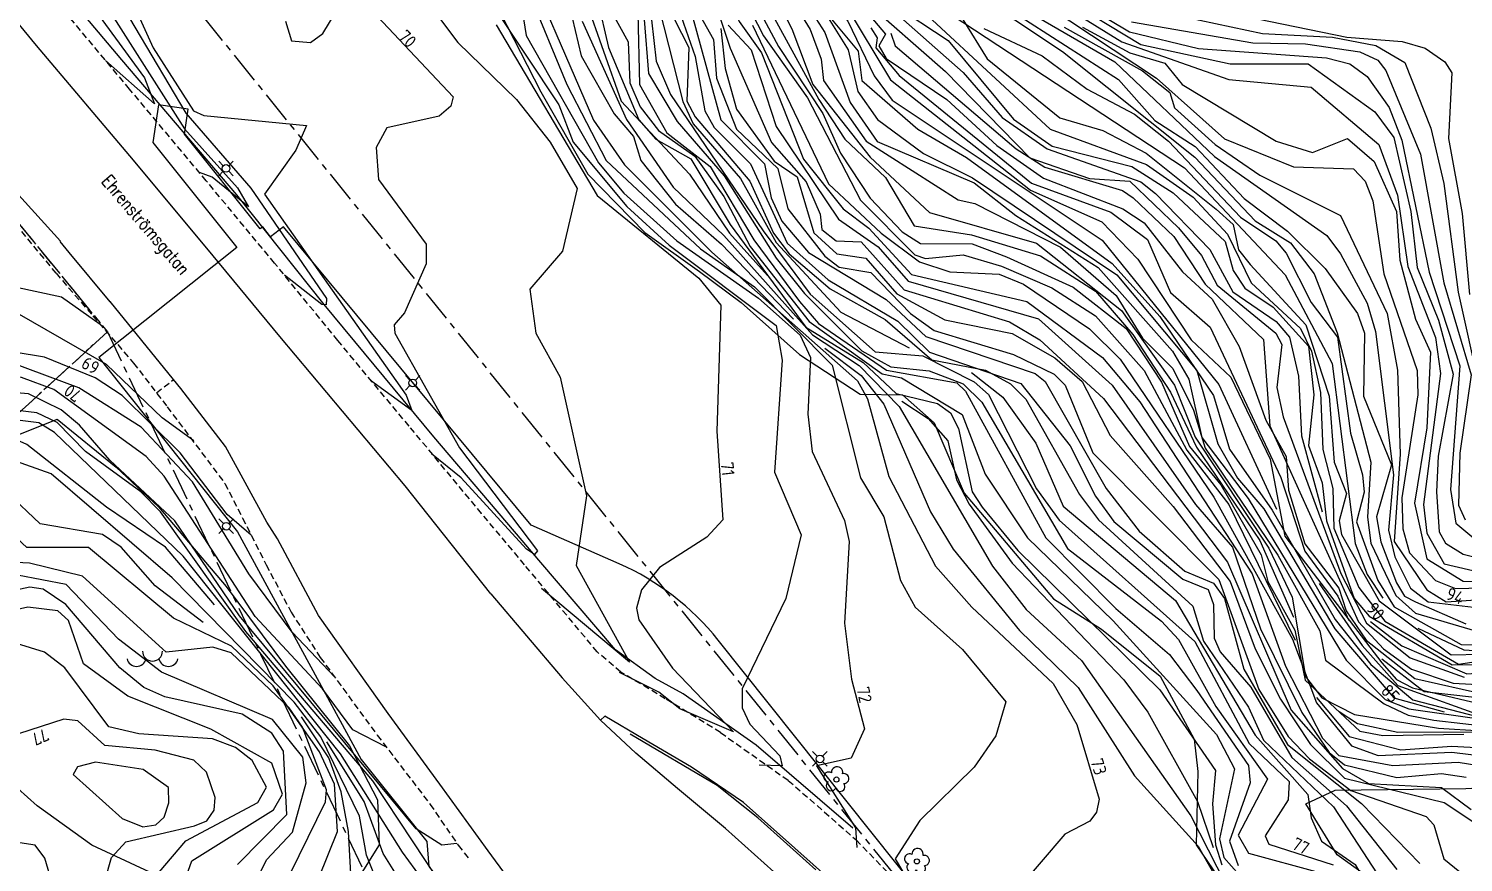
# Model space of a CAD drawing. Header units: metres. Extents: x 148035 to 148980, y 6395313 to 6395676.
# Drawn here: x 148123.2 to 148235.8, y 6395503.1 to 6395568.5 of the extents above; entities that cross this region are included whole.
import ezdxf
from ezdxf.enums import TextEntityAlignment as Align

# ---------------------------------------------------------------- set-up
doc = ezdxf.new("R2010")
doc.units = ezdxf.units.M
for name, pattern in [('CENTERX2', [4, 2.5, -0.5, 0.5, -0.5]), ('DASHED', [0.75, 0.5, -0.25]), ('PHANTOM', [2.5, 1.25, -0.25, 0.25, -0.25, 0.25, -0.25])]:
    doc.linetypes.add(name, pattern=pattern)
for name, color, linetype in [('M-BEF-BELYSNINGSSTOLPE', 4, 'Continuous'), ('M-BEF-BÄCK', 4, 'Dike5'), ('M-BEF-MARKLINJE', 4, 'Continuous'), ('M-BEF-NIVÅKURVA-PRIMÄR-0.5M', 250, 'Continuous'), ('M-BEF-NIVÅKURVA-PRIMÄR-1.0M', 250, 'Continuous'), ('M-BEF-TRÄD', 4, 'Continuous'), ('M-BEF-VÄGKANT', 13, 'DASHED'), ('M-BEF-VÄGKANTSTÖD', 13, 'Continuous'), ('M-BEF-VÄGRÄCKE', 13, 'FENCELINE2'), ('M-GATUNAMN', 3, 'Continuous'), ('M-GR-ANVÄNDNINGSGRÄNS', 4, 'CENTERX2'), ('M-GR-ARBETSOMRÅDESGRÄNS', 7, 'ARBETSOMR_GR'), ('M-GR-FASTIGHETSGRÄNS', 3, 'PHANTOM')]:
    doc.layers.add(name, color=color, linetype=linetype)
doc.styles.add('ISO', font='iso.shx', dxfattribs={"height": 2.5})
doc.styles.add('SIMPLEX8', font='simplex.shx', dxfattribs={"width": 0.8})
doc.linetypes.add('ARBETSOMR_GR', pattern='A,0.5,-0.2,["+",Standard,S=0.1,R=0,X=-0.1,Y=-0.05],-0.2', length=0.9)
doc.linetypes.add('Dike5', pattern='A,1.5,["|",Standard,S=0.5,R=75,X=0,Y=0],1e-06,["|",Standard,S=0.5,R=105,X=0,Y=0],-0.75', length=2.250001)
doc.linetypes.add('FENCELINE2', pattern='A,0.25,-0.1,[132,ltypeshp.shx,S=0.1,R=0,X=-0.1,Y=0],-0.1,1', length=1.45)

# ---------------------------------------------------------------- blocks, each defined once
blk = doc.blocks.new('PRI_M_BERG')
for centre, radius, start, end in [((-1.25, 0.43), 0.765, 192.2902, 347.7098), ((0, 0.87), 0.784, 180, 0), ((1.25, 0.43), 0.765, 192.2902, 347.7098)]:
    blk.add_arc(centre, radius, start, end)
blk = doc.blocks.new('PRI_L_BELYS')
for points in [[(-0.21, 0.21, 0), (-0.57, 0.57, 0)], [(0.21, 0.21, 0), (0.57, 0.57, 0)], [(-0.21, -0.21, 0), (-0.57, -0.57, 0)], [(0.21, -0.21, 0), (0.57, -0.57, 0)]]:
    blk.add_polyline3d(points)
blk.add_circle((0, 0), 0.3)
blk = doc.blocks.new('PRI_M_LÖVTRÄD')
blk.add_circle((0, 0), 0.2)
for centre, radius, start, end in [((-0.601762, 0.206006), 0.384732, 57.341651, 261.23001), ((0.047722, 0.56156), 0.443002, 345.022908, 184.096476), ((0.585988, 0.07036), 0.392534, 269.444378, 106.321877), ((-0.395828, -0.476108), 0.401424, 131.233971, 330.911027), ((0.306072, -0.564084), 0.367104, 196.976003, 41.224955)]:
    blk.add_arc(centre, radius, start, end)

msp = doc.modelspace()

# ---------------------------------------------------------------- linework, layer by layer
at = {"layer": 'M-BEF-BÄCK', "lineweight": -3, "flags": 128}
msp.add_lwpolyline([(148161.96, 6395528.36), (148155.01, 6395536.51), (148146.42, 6395546.88), (148139.56, 6395555.51), (148130.53, 6395566.09), (148120.5, 6395578), (148114, 6395586.08), (148107.04, 6395594.5), (148098.98, 6395604.55), (148091.92, 6395611.92), (148087.92, 6395617.6)], dxfattribs=at)
at = {"layer": 'M-BEF-BÄCK', "color": 13, "lineweight": -3, "flags": 128}
msp.add_lwpolyline([(148187.92, 6395505.8), (148180.31, 6395512.3), (148174.6, 6395516.33), (148172.4, 6395517.53), (148169.27, 6395519.8), (148163.27, 6395526.83), (148161.96, 6395528.36)], dxfattribs=at)
at = {"layer": 'M-BEF-MARKLINJE', "lineweight": -3, "flags": 128}
for points in [[(148160.24, 6395569.8), (148163.42, 6395563.59), (148167.1, 6395557.11), (148171.57, 6395552.55), (148175.88, 6395549.47), (148179.14, 6395547.05), (148183.73, 6395542.98), (148188.48, 6395539.85), (148191.8, 6395539.8), (148194.29, 6395537.61), (148196.64, 6395532.08), (148203.65, 6395523.78), (148207.43, 6395521.4), (148212.03, 6395517.72), (148214.7, 6395512.79), (148214.99, 6395510.23), (148214.85, 6395504.49), (148217.58, 6395500.48)], [(148228.73, 6395501.7), (148225.93, 6395503.7), (148223.46, 6395507.71), (148225.76, 6395508.78), (148236.01, 6395508.92), (148237.91, 6395509.01), (148242.66, 6395509.16), (148247.97, 6395509.45), (148254.68, 6395509.17), (148259.48, 6395508.7), (148266.03, 6395509.93), (148270.11, 6395512.12), (148272.47, 6395513.64), (148276.58, 6395515.48), (148282.4, 6395517.34), (148289.62, 6395519.4), (148292.49, 6395521.14), (148296.21, 6395525.26), (148298.74, 6395529.52)]]:
    msp.add_lwpolyline(points, dxfattribs=at)
msp.add_lwpolyline([(148123.88, 6395507.54), (148120.83, 6395510.27), (148117.89, 6395515.45), (148116.66, 6395522.27), (148117.27, 6395525.31), (148121.65, 6395530.31), (148121.69, 6395534.14), (148121.74, 6395536.41), (148125.45, 6395537.89), (148130.09, 6395534.12), (148133.42, 6395531.02), (148138.71, 6395524.76), (148143.37, 6395518.5), (148148.4, 6395512.25), (148150.6, 6395508.02), (148150.73, 6395504.49), (148148.26, 6395500.57), (148145.73, 6395499.18), (148141.14, 6395499.75), (148136.88, 6395501.02), (148132.74, 6395502.33), (148128.17, 6395504.47)], close=True, dxfattribs=at)
at = {"layer": 'M-BEF-NIVÅKURVA-PRIMÄR-0.5M', "lineweight": -3}
for points in [[(148104.01, 6395631.33), (148105, 6395627.72), (148105.87, 6395626.05), (148108.66, 6395622.6), (148110.3, 6395619.86), (148113.48, 6395612.07), (148114.27, 6395608.77), (148115.85, 6395596.01), (148115.63, 6395595.36), (148112.98, 6395593.24), (148113.21, 6395592.42), (148113.74, 6395592.08), (148116.11, 6395592.79), (148116.34, 6395592.25), (148115.6, 6395590.21), (148116.86, 6395587.24), (148123.63, 6395579.29), (148135.46, 6395560.68), (148139.6, 6395556.06), (148140.48, 6395554.56), (148137.62, 6395556.89), (148136.63, 6395557.24)], [(148108.33, 6395631.28), (148114.56, 6395618.33), (148118.91, 6395612.21), (148119.88, 6395598.62), (148120.35, 6395596.4), (148123.18, 6395593.28), (148125.71, 6395592.28), (148126.36, 6395588.75), (148124.22, 6395585.95), (148125.42, 6395582.36), (148124.68, 6395580.53), (148125.15, 6395579.35), (148130.76, 6395571.95), (148132.99, 6395567.04), (148136.16, 6395562.09), (148136.96, 6395561.73), (148145.03, 6395560.94), (148144.19, 6395559.01), (148141.74, 6395555.54), (148152.85, 6395539.78), (148153.3, 6395538.57), (148150.05, 6395540.92)], [(148124.63, 6395631.12), (148125.7, 6395628.19), (148126.85, 6395621.69), (148130.8, 6395615.28), (148135.5, 6395609.21), (148146.01, 6395602.79), (148146.92, 6395601.57), (148148.64, 6395596.78), (148148.59, 6395595.24), (148149.07, 6395593.7), (148152.19, 6395587.09), (148155.92, 6395581.74), (148160.95, 6395577.32), (148165.88, 6395569.39), (148166.59, 6395566.41), (148169.17, 6395561.85), (148170.68, 6395560.08), (148171.28, 6395558.19), (148173.98, 6395554.77), (148177.59, 6395551.64), (148183.25, 6395545.73)], [(148129.31, 6395631.07), (148129.86, 6395628.91), (148130.3, 6395623.04), (148131.33, 6395620.06), (148132.81, 6395617.44), (148137.02, 6395612.95), (148141.09, 6395611.27), (148145.32, 6395606.25), (148147.73, 6395602.34), (148150.81, 6395595.74), (148151.42, 6395591.15), (148152.44, 6395588.67), (148157.13, 6395582.56), (148165.44, 6395573.44), (148166.95, 6395570.71), (148169.73, 6395562.84), (148175.1, 6395557.11), (148178.24, 6395552.48), (148181.2, 6395549.17)], [(148147.89, 6395630.88), (148149.62, 6395624.2), (148151.34, 6395615.15), (148154.03, 6395611.63), (148158.14, 6395603.39), (148167.07, 6395596.09), (148172.72, 6395589.46), (148180, 6395580.31), (148183.76, 6395573.85), (148187.51, 6395569.13), (148189.58, 6395564.83), (148190.99, 6395562.93), (148207.48, 6395551.93), (148216.62, 6395540.62), (148221.17, 6395530.84)], [(148163.87, 6395630.72), (148164.14, 6395629.25), (148166.17, 6395625.03), (148166.98, 6395620.9), (148169.83, 6395615.19), (148172.3, 6395611.48), (148185.48, 6395596.28), (148186.93, 6395593.28), (148192.68, 6395586.78), (148198.84, 6395577.38), (148206.51, 6395570.16), (148209.62, 6395568.28), (148215.03, 6395566.99), (148225.09, 6395566.26), (148226.91, 6395565.78), (148228.27, 6395564.79), (148230, 6395562.36), (148230.99, 6395559.79), (148233.15, 6395549.44), (148235.54, 6395542.09), (148234.81, 6395532.36), (148235.23, 6395529.73), (148237.75, 6395527.63)], [(148164.76, 6395630.71), (148168.23, 6395625.19), (148169.53, 6395618.96), (148171.29, 6395614.92), (148173.62, 6395612.44), (148175.83, 6395608.62), (148180.63, 6395603.41), (148194.14, 6395585.99), (148196.76, 6395583.24), (148199.67, 6395578.36), (148205.94, 6395572.06), (148208.34, 6395570.19), (148210.03, 6395569.55), (148213.91, 6395569.48), (148220.07, 6395568.15), (148225.55, 6395567.87), (148228.96, 6395567.21), (148231.23, 6395565.89), (148233.26, 6395560.74), (148234.29, 6395556.4), (148235.41, 6395547.85), (148237.12, 6395540.2)], [(148150.81, 6395610.41), (148151.41, 6395609.01), (148154.27, 6395605.08), (148160.47, 6395594.14), (148167.52, 6395587.71), (148174.26, 6395583.06), (148185.25, 6395562.98), (148187.27, 6395559.87), (148190.46, 6395556.86), (148192.73, 6395553.06), (148197.23, 6395552.36), (148202.64, 6395550.72), (148206.95, 6395547.94), (148209.87, 6395544.53), (148212.84, 6395540.01), (148214.89, 6395535.69), (148219.85, 6395528.37), (148222.48, 6395522.35)], [(148169.34, 6395607.98), (148170.85, 6395605.75), (148174.38, 6395602.5), (148178.83, 6395596.99), (148182.56, 6395590), (148186.65, 6395583.95), (148187.55, 6395578.63), (148188.55, 6395577.45), (148191.55, 6395575.59), (148193.46, 6395572.02), (148195.63, 6395569.66), (148213.93, 6395557.61), (148221.85, 6395549.21), (148225.54, 6395542.26), (148227.34, 6395528.13), (148228.27, 6395525.7), (148229.51, 6395523.85)], [(148172.09, 6395607.56), (148178.34, 6395600.9), (148186.16, 6395589.8), (148191.39, 6395584.27), (148194.91, 6395579.01), (148194.36, 6395576.82), (148194.65, 6395575.99), (148211.74, 6395564.65), (148217.08, 6395559.89), (148222.48, 6395557.7), (148227.21, 6395557.53), (148228.13, 6395556.56), (148228.71, 6395555.03), (148229.59, 6395549.3), (148232.2, 6395541.71), (148232.26, 6395539.81), (148230.99, 6395531.73), (148231.08, 6395529.29), (148231.59, 6395527.4), (148233.63, 6395525.23), (148235.21, 6395524.6), (148238.37, 6395524.67)], [(148147.82, 6395606.53), (148148.48, 6395604.31), (148150.04, 6395601.21), (148152.87, 6395597.02), (148156.5, 6395589.19), (148157.97, 6395586.96), (148159.18, 6395586.34), (148163.5, 6395582.61), (148166.41, 6395579.52), (148170.35, 6395572.86), (148172.72, 6395570.11), (148174.56, 6395562.83), (148175.38, 6395561.08), (148179.09, 6395556.78), (148181.88, 6395551.75), (148186.97, 6395546.29), (148192.34, 6395543.5)], [(148150.58, 6395599.34), (148152.84, 6395595.45), (148154.89, 6395588.82), (148162.74, 6395581.4), (148170.28, 6395571.55), (148171.53, 6395569.27), (148171.86, 6395565.03), (148174.13, 6395561.25), (148177.8, 6395557), (148181.88, 6395550.54), (148184.11, 6395547.75), (148188.61, 6395543.25), (148190.88, 6395541.99), (148193.89, 6395541.68), (148196.57, 6395540.66), (148198.03, 6395539.24), (148204.76, 6395527.73), (148212.12, 6395522.05), (148213.48, 6395520.61), (148216.39, 6395515.34), (148220.45, 6395509.63), (148218.14, 6395505.25), (148218.95, 6395503.82), (148224.53, 6395502.32)], [(148155.18, 6395599.58), (148157, 6395595.5), (148163.85, 6395586.01), (148170.04, 6395582.85), (148171.32, 6395581.63), (148177.59, 6395572.29), (148178.98, 6395569.11), (148180.73, 6395566.63), (148184.03, 6395558.3), (148187.14, 6395554.4), (148189.15, 6395552.87), (148192.52, 6395549.25), (148201.56, 6395547.14), (148207.51, 6395542.74), (148210.43, 6395539.26), (148219.26, 6395525.75), (148221.86, 6395518.51), (148224.76, 6395512.87), (148226.04, 6395511.51), (148230.28, 6395510.7), (148235.43, 6395510.97), (148242.26, 6395509.87)], [(148186.05, 6395588.91), (148187.54, 6395586.28), (148190.7, 6395583.19), (148191.96, 6395581.25), (148194.56, 6395574.76), (148201.01, 6395570.25), (148208.46, 6395565.93), (148216.3, 6395558.5), (148225.12, 6395552.3), (148226.18, 6395550.87), (148228.27, 6395546.99), (148228.92, 6395544.76), (148230.33, 6395533.53), (148229.96, 6395529.18), (148230.44, 6395527.08), (148231.68, 6395524.62), (148233.07, 6395523.56), (148242.41, 6395522.47)], [(148188.56, 6395583.58), (148190.69, 6395579.06), (148193.14, 6395575.43), (148196.97, 6395571.69), (148204.36, 6395566.76), (148214.75, 6395558.45), (148219.48, 6395553.47), (148222.25, 6395551.72), (148224.12, 6395549.31), (148225.91, 6395544.66), (148228.55, 6395534.51), (148228.29, 6395530.21), (148228.55, 6395528.15), (148230.53, 6395524.05), (148232.08, 6395522.66), (148236.77, 6395521.29), (148239.71, 6395521.11), (148252.94, 6395521.32), (148255.43, 6395521.79), (148258.96, 6395523.4), (148267.74, 6395530.27), (148270.26, 6395531.6), (148281.3, 6395534.73)], [(148176.08, 6395577.37), (148180.9, 6395567.98), (148184.35, 6395563.12), (148188.51, 6395555.09), (148192.77, 6395550.79), (148193.6, 6395550.49), (148196.57, 6395550.8), (148199.57, 6395549.91), (148203.53, 6395548.21), (148206.94, 6395546), (148210.76, 6395541.72), (148214.11, 6395535.47), (148217.41, 6395531.19), (148222.63, 6395520.55)], [(148172.77, 6395575.2), (148176.98, 6395567.7), (148177.21, 6395564.65), (148178.78, 6395560.64), (148182.02, 6395557.57), (148182.8, 6395554.41), (148185.72, 6395550.69), (148186.83, 6395549.83), (148189.31, 6395549.41), (148192.42, 6395546.19), (148194.3, 6395544.85), (148200.53, 6395542.97), (148203.72, 6395541.43), (148204.58, 6395540.55), (148206.74, 6395535.26), (148216.62, 6395525.3), (148219.78, 6395516.68), (148222.08, 6395512.99), (148223.75, 6395511.23), (148226.99, 6395508.75), (148232.91, 6395506.72), (148233.51, 6395506.05), (148234.29, 6395503.39), (148235.55, 6395502.36)], [(148157.11, 6395574.21), (148164.84, 6395562.56), (148165.95, 6395559.63), (148170.18, 6395554.58), (148173.49, 6395551.56), (148181.9, 6395545.25), (148182.35, 6395542.52), (148181.77, 6395533.74), (148183.85, 6395528.82), (148182.65, 6395523.82), (148179.23, 6395516.72), (148179.23, 6395515.24), (148179.83, 6395513.96), (148182.17, 6395511.46), (148182.35, 6395510.69), (148180.55, 6395510.73)], [(148166.73, 6395573.91), (148170.28, 6395567.5), (148170.4, 6395564.28), (148171.21, 6395562.4), (148172.66, 6395560.55), (148175.5, 6395558.53), (148177.79, 6395555.37), (148179.85, 6395551.44), (148184.48, 6395545.55), (148190.21, 6395541.44), (148191.73, 6395541.13), (148196.5, 6395538.25), (148198.3, 6395533.57), (148201.61, 6395528.58), (148208.35, 6395522.06), (148216.46, 6395513.15), (148217.87, 6395510.46), (148216.68, 6395504.97), (148217.03, 6395503.48), (148218.24, 6395502.13)], [(148162.46, 6395571.46), (148165.46, 6395564.17), (148168.56, 6395558.19), (148175.95, 6395551.27), (148180.18, 6395548.27), (148186.29, 6395542.13), (148188.52, 6395533.29), (148190.33, 6395530.24), (148191.64, 6395525.24), (148192.79, 6395523.14), (148196.51, 6395519.82), (148199.92, 6395515.71), (148199.13, 6395513.05), (148197.43, 6395510.59), (148193.16, 6395506.39), (148191.22, 6395503.4), (148195.07, 6395496.92)], [(148173.69, 6395571.62), (148175.54, 6395566.36), (148176.28, 6395562.09), (148177.03, 6395560.77), (148179.88, 6395557.94), (148182.76, 6395551.71), (148185.98, 6395548.82), (148191.43, 6395545.58), (148193.92, 6395543.15), (148201.09, 6395540.69), (148204.96, 6395535.79), (148206.94, 6395531.85), (148208.38, 6395529.86), (148213.8, 6395525.33), (148215.8, 6395524.53), (148216.21, 6395523.36), (148216.26, 6395520.7), (148216.74, 6395519.62), (148219.15, 6395516.86), (148222.37, 6395511.33), (148226.64, 6395507.55), (148230.6, 6395502.54)], [(148176.62, 6395571.98), (148178.28, 6395567), (148181.52, 6395559.61), (148184.24, 6395556.51), (148185.34, 6395553.99), (148185.47, 6395552.77), (148186.59, 6395551.89), (148188.56, 6395551.8), (148191.93, 6395548.04), (148200.21, 6395545.54), (148202.58, 6395544.12), (148207.59, 6395539.51), (148217.31, 6395526.68), (148222.32, 6395515.06), (148226.34, 6395510.48), (148228.37, 6395509.31), (148234.12, 6395508.98), (148236.44, 6395507.27)], [(148182.68, 6395571.57), (148184.56, 6395568.47), (148185.43, 6395566.14), (148185.61, 6395564.46), (148188.95, 6395559.7), (148196.18, 6395555.1), (148197.49, 6395554.81), (148204.2, 6395551.4), (148208.58, 6395547.61), (148210.64, 6395544.25), (148213.01, 6395541.87), (148214.65, 6395538.59), (148215.55, 6395535.62), (148221.26, 6395527.22), (148224.55, 6395521.29), (148225, 6395518.98), (148229.6, 6395515.54), (148231.48, 6395514.65), (148233.51, 6395514.28), (148242.61, 6395513.23)], [(148154.36, 6395570.86), (148156.91, 6395567.46), (148161.51, 6395562.99), (148164.14, 6395559.64), (148166.26, 6395555.99), (148165.12, 6395551.09), (148162.56, 6395548.1), (148163.03, 6395544.64), (148164.95, 6395541.18), (148167, 6395531.87), (148166.19, 6395526.42), (148170.39, 6395518.83), (148163.48, 6395524.6)], [(148185.33, 6395570.43), (148187.55, 6395566.87), (148188.31, 6395563.62), (148189.85, 6395561.4), (148193.46, 6395558.75), (148197.3, 6395556.82), (148208.64, 6395549.23), (148214.9, 6395541.7), (148216.56, 6395535.97), (148218.1, 6395533.27), (148220.16, 6395530.85), (148225.75, 6395521.45), (148230.36, 6395516.03), (148234.32, 6395514.93)], [(148190.54, 6395570.41), (148196.56, 6395565.1), (148199.62, 6395561.58), (148203.17, 6395559.1), (148210.52, 6395556.51), (148211.65, 6395555.61), (148215.93, 6395551.22), (148217.73, 6395547.89), (148221.14, 6395545.56), (148222.19, 6395544.33), (148222.89, 6395541.28), (148223.11, 6395536.59), (148224.75, 6395530.62)], [(148229.43, 6395519.08), (148232.76, 6395516.53), (148244.12, 6395515.23), (148248.79, 6395515.71), (148252.37, 6395516.57), (148260.73, 6395519.63), (148266.32, 6395520.37), (148267.57, 6395521.25), (148268.08, 6395523.08), (148269.35, 6395524.14), (148286.02, 6395526.99), (148294.61, 6395532.19), (148297.27, 6395535.15), (148298.79, 6395538.14), (148299.66, 6395538.92), (148306.97, 6395541.36), (148310.7, 6395543.66), (148314.57, 6395549.01), (148317.8, 6395555.46), (148320.37, 6395559.29), (148329.47, 6395568.21), (148332.12, 6395570.1)], [(148194.14, 6395569.23), (148203.39, 6395560.66), (148210.95, 6395557.89), (148214.61, 6395555.31), (148217.3, 6395552.4), (148219.18, 6395548.58), (148223.04, 6395545), (148223.9, 6395543.24), (148224.61, 6395539.99), (148224.79, 6395535.5), (148225.59, 6395532.44), (148225.66, 6395529.34), (148227.62, 6395524.69), (148229.65, 6395522.04), (148235.44, 6395518.67), (148237.87, 6395519.03)], [(148205.68, 6395569.57), (148209.02, 6395567.5), (148217.41, 6395564.55), (148223.88, 6395563.94), (148229.18, 6395559.44), (148230.66, 6395555.48), (148231.47, 6395549.88), (148233.65, 6395544.3), (148234.02, 6395541.47), (148232.69, 6395531.2), (148232.96, 6395528.95), (148234.31, 6395526.53), (148240.05, 6395525.2)], [(148189.33, 6395568.61), (148189.81, 6395567.81), (148189.7, 6395567.03), (148191.55, 6395564.87), (148201.92, 6395556.42), (148208.16, 6395554.13), (148211.04, 6395551.99), (148212.83, 6395547.84), (148215.95, 6395545.1), (148221.5, 6395533.31), (148223.39, 6395527.54), (148225.98, 6395523.99), (148226.84, 6395522.09)], [(148190.89, 6395568.19), (148191.22, 6395567.19), (148200.72, 6395559.1), (148202.97, 6395557.68), (148209.07, 6395555.85), (148209.9, 6395555.27), (148213.09, 6395552.23), (148215.55, 6395548.5), (148220.14, 6395544.15), (148220.64, 6395537.36), (148227.6, 6395521.99), (148229.56, 6395519.86), (148231.75, 6395518.27), (148235.03, 6395517.17), (148248.48, 6395516.45)], [(148224.5, 6395524.99), (148227.88, 6395520.14), (148230.67, 6395516.99), (148238.09, 6395514.32), (148252.94, 6395515.14), (148258.02, 6395515.79), (148267.29, 6395519.87), (148269.64, 6395522.14), (148273.01, 6395523.6), (148285.98, 6395524.99), (148287.61, 6395523.13), (148288.66, 6395523.32), (148290.18, 6395526.27), (148291.67, 6395527.52), (148300.5, 6395534.33), (148303.25, 6395535.99), (148307.09, 6395537.59), (148309.62, 6395539.72), (148315.77, 6395550.47), (148317.41, 6395552.36)], [(148128.84, 6395545.33), (148125.79, 6395547.47), (148122.03, 6395548.27)], [(148140.68, 6395528.8), (148138.8, 6395530.41), (148135.11, 6395535.26), (148130.57, 6395539.74), (148128.45, 6395541.13), (148124.47, 6395542.75), (148122.09, 6395543.14)], [(148185.72, 6395543.46), (148188.55, 6395541.31), (148190.35, 6395539.06), (148194.01, 6395530.61), (148195.79, 6395527.69), (148201, 6395521.3), (148205.6, 6395516.84), (148210.02, 6395509.91), (148215, 6395504.39), (148217.14, 6395500.65), (148217.94, 6395498.04), (148218.05, 6395493.65), (148217.86, 6395492.49), (148217.25, 6395491.69), (148213.37, 6395489.83), (148207.43, 6395488.78), (148206.9, 6395488.1), (148206.48, 6395486.55), (148210.3, 6395482.73), (148210.24, 6395482.26)], [(148151.3, 6395512.16), (148148.66, 6395513.52), (148146.29, 6395516.72), (148141.01, 6395522.4), (148133.85, 6395533.43), (148132.44, 6395534.95), (148125.19, 6395540.22), (148122.66, 6395541.16), (148120.67, 6395541.3)], [(148197.22, 6395541.56), (148199.67, 6395539.61), (148202.28, 6395536), (148204.41, 6395531.07), (148213.23, 6395523.67), (148219.49, 6395513.09), (148223.63, 6395508.43), (148223.89, 6395506.61), (148224.7, 6395504.78), (148227.33, 6395502.94), (148230.93, 6395496.77), (148233.84, 6395493.45), (148237.2, 6395486.7), (148242.07, 6395485.72), (148244.73, 6395486.08), (148245.61, 6395485.76), (148246.19, 6395485.03), (148246.42, 6395483.35), (148249.06, 6395483.66), (148252.81, 6395481.87), (148257.6, 6395480.46), (148259.4, 6395480.6), (148264.26, 6395482.65), (148271.64, 6395482.72)], [(148164.47, 6395494.95), (148162.16, 6395495.55), (148160.2, 6395496.6), (148156.47, 6395500.08), (148150.23, 6395509.52), (148140.26, 6395521.22), (148133.56, 6395530.61), (148132.03, 6395532.2), (148127.69, 6395535.35), (148125.47, 6395537.64), (148123.86, 6395538.38), (148118.22, 6395539.07)], [(148191.74, 6395539.31), (148193.83, 6395537.95), (148195.37, 6395536.18), (148196.04, 6395533.14), (148197.05, 6395531.22), (148200.41, 6395526.58), (148209.17, 6395517.43), (148211.05, 6395514.91), (148214.97, 6395507.89), (148216.18, 6395504.28)], [(148137.81, 6395523.31), (148133.97, 6395527.86), (148129.33, 6395530.98), (148123.09, 6395535.91), (148121.61, 6395536.56), (148116.15, 6395537.18)], [(148136.92, 6395521.94), (148133.14, 6395524.81), (148130.49, 6395527.84), (148129.02, 6395528.83), (148124.13, 6395529.67), (148121.58, 6395532.09), (148119.82, 6395532.74), (148117.33, 6395532.43), (148115.94, 6395531.39), (148115.15, 6395532.32), (148114.52, 6395535.7)], [(148232.25, 6395521.5), (148235.85, 6395519.8), (148243.33, 6395519.33), (148253.87, 6395520.41), (148259.12, 6395522.3), (148268.92, 6395529.86), (148275.89, 6395532), (148283.01, 6395532.91), (148284.19, 6395533.59)], [(148228.53, 6395522.02), (148231, 6395520.1), (148236.1, 6395517.91), (148239.65, 6395518.17), (148248.07, 6395517.08), (148251.05, 6395517.48), (148260.93, 6395521.66), (148268.05, 6395526.5), (148272.26, 6395527.93), (148275.18, 6395528.33)], [(148143.1, 6395500.87), (148146.53, 6395507.85), (148146.61, 6395508.81), (148144.71, 6395513.73), (148143.68, 6395515.25), (148139.11, 6395519.55), (148137.68, 6395520.01), (148134.01, 6395519.61), (148127.44, 6395525.58), (148123.3, 6395526.59), (148119.05, 6395526.8), (148117.41, 6395525.96), (148115.95, 6395521.11), (148113.72, 6395517.87), (148110.73, 6395514.86), (148105.78, 6395510.45), (148101.9, 6395509.93)], [(148139.61, 6395502.94), (148143.48, 6395506.87), (148143.21, 6395511.85), (148142.31, 6395513.25), (148139.98, 6395514.73), (148133.9, 6395516.1), (148132.26, 6395516.83), (148130.39, 6395518.37), (148126.14, 6395523.35), (148124.37, 6395524.54), (148123.32, 6395524.71), (148121.71, 6395524.37), (148120.28, 6395523.55), (148117.59, 6395521.06), (148109.39, 6395511.34), (148107.25, 6395509.36), (148105.38, 6395508.59), (148100.7, 6395508.62)], [(148226.09, 6395514.96), (148227.52, 6395514), (148230.69, 6395513.33), (148238.05, 6395513.35), (148240.9, 6395512.72), (148245.34, 6395512.54), (148262.04, 6395513.73), (148265.77, 6395514.16), (148274.75, 6395517.58), (148284.5, 6395518.78), (148292.99, 6395520.42), (148297.21, 6395521.68), (148299.7, 6395521.94), (148302.03, 6395521.67), (148303.31, 6395521.11), (148306.2, 6395518.38)], [(148133.46, 6395502.33), (148135.56, 6395504.79), (148141.2, 6395507.8), (148141.9, 6395509.01), (148140.77, 6395511.11), (148139.46, 6395512.12), (148137.64, 6395512.8), (148131.86, 6395513.19), (148129.52, 6395513.74), (148126.07, 6395518.38), (148124.46, 6395519.61), (148122.26, 6395520.3), (148121.31, 6395520.2), (148120.44, 6395519.57), (148118.88, 6395515.51), (148114.88, 6395511.11), (148106.72, 6395507.95), (148102.36, 6395507.02), (148100.38, 6395507.09)], [(148224.3, 6395516.04), (148226.85, 6395512.99), (148230.91, 6395511.93), (148234.91, 6395512.24), (148245.88, 6395511.64), (148251.89, 6395512.07), (148259.68, 6395511.25), (148262.25, 6395510.18), (148274.19, 6395514.72), (148282.2, 6395515.87), (148285.67, 6395515.67), (148291.47, 6395516.85), (148295.82, 6395516.67), (148298.55, 6395516.37), (148301.21, 6395515.49), (148303.11, 6395512.08)], [(148152.72, 6395472.07), (148148.29, 6395489.69), (148148.68, 6395498.91), (148148.33, 6395505.52), (148147.75, 6395508.64), (148146.79, 6395511.32), (148144.64, 6395514.54)], [(148179.49, 6395477.72), (148179.76, 6395475.16), (148183.15, 6395466.39), (148184.73, 6395460.12), (148184.43, 6395459.84), (148182.79, 6395460.15), (148174.98, 6395464.42), (148169.51, 6395470.51), (148166.89, 6395474.09), (148160.17, 6395481.27), (148158.37, 6395484.16), (148155.03, 6395492.07), (148153.92, 6395499.2), (148151.05, 6395503.8), (148149.55, 6395507.9), (148146.63, 6395512.56)], [(148193.78, 6395419.4), (148190.33, 6395418.5), (148186.8, 6395418.82), (148182.71, 6395420.15), (148171.83, 6395426.08), (148161.63, 6395433.47), (148148.59, 6395446.08), (148145.85, 6395451.7), (148141.19, 6395463.64), (148140.54, 6395466.01), (148139.46, 6395474.72), (148138.35, 6395476.79), (148132.25, 6395485.06), (148127.44, 6395490.1), (148125.98, 6395493.16), (148124.86, 6395497.18), (148125.01, 6395501.65), (148124.48, 6395503.44), (148123.74, 6395504.45), (148120.8, 6395504.91), (148115.18, 6395504.05), (148112.12, 6395504.07), (148102.27, 6395505.67)]]:
    msp.add_lwpolyline(points, dxfattribs=at)
msp.add_lwpolyline([(148132.21, 6395510.39), (148128.46, 6395510.97), (148127.06, 6395510.62), (148126.72, 6395510.01), (148130.57, 6395506.55), (148132.19, 6395505.91), (148133.19, 6395506.05), (148133.86, 6395506.67), (148134.23, 6395507.79), (148134.19, 6395508.98)], close=True, dxfattribs=at)
at = {"layer": 'M-BEF-NIVÅKURVA-PRIMÄR-1.0M', "lineweight": -3}
for points in [[(148102.33, 6395631.35), (148103.07, 6395627.58), (148105.38, 6395624.09), (148109.42, 6395619.43), (148111.52, 6395613.19), (148112.86, 6395605.08), (148113.47, 6395598.61), (148112.21, 6395593.11), (148113.05, 6395591.17), (148115.57, 6395587.56), (148132.31, 6395564.68), (148133.1, 6395562.64), (148129.26, 6395566.04)], [(148105.94, 6395631.31), (148112.96, 6395619.02), (148117.66, 6395607.19), (148117.56, 6395603.91), (148115.75, 6395601.14), (148115.92, 6395600.27), (148121.51, 6395591.3), (148121.1, 6395590.65), (148118.08, 6395590.22), (148117.6, 6395589.55), (148117.92, 6395588.49), (148130.21, 6395570.94), (148135.57, 6395561.91), (148140.65, 6395556.03), (148146.59, 6395547.35), (148146.57, 6395546.87), (148146.24, 6395546.9), (148143.29, 6395549.19)], [(148165.01, 6395630.7), (148168.38, 6395625.96), (148169.59, 6395622.67), (148170.15, 6395618.67), (148171.59, 6395615.23), (148180.78, 6395604.45), (148184.77, 6395598.36), (148189.82, 6395592.55), (148201.56, 6395577.43), (148204.37, 6395574.47), (148208.58, 6395571.62), (148226.68, 6395567.87), (148231.03, 6395567.52), (148232.82, 6395567.02), (148234.36, 6395565.94), (148234.91, 6395565.08), (148234.67, 6395559.91), (148235.73, 6395554.03), (148236.3, 6395547.68)], [(148174.49, 6395581.31), (148182.08, 6395567.15), (148185.54, 6395561.88), (148186.95, 6395558.77), (148189.28, 6395555.23), (148191.79, 6395552.59), (148193.21, 6395551.69), (148197.26, 6395551.65), (148199.97, 6395550.64), (148205.19, 6395548.26), (148209.37, 6395545), (148212.13, 6395540.8), (148214.32, 6395535.74), (148216.78, 6395532.73), (148219.95, 6395527.25), (148220.47, 6395525.16), (148222.6, 6395521.34), (148223.41, 6395517.4), (148227.7, 6395513.4), (148229.51, 6395513.07), (148235.87, 6395513.18)], [(148161.31, 6395575.82), (148167.56, 6395561.36), (148169.99, 6395557.86), (148176.83, 6395550.99), (148188.27, 6395540.9), (148189.06, 6395539.48), (148190.73, 6395533.39), (148194.39, 6395526.36), (148197.24, 6395523.15), (148203.63, 6395517.15), (148205.49, 6395513.93), (148207.23, 6395508.08), (148207.03, 6395507.06), (148206.52, 6395506.34), (148204.55, 6395505.32), (148200.83, 6395500.98)], [(148184.86, 6395574.75), (148190.46, 6395568.11), (148189.96, 6395567.19), (148190.53, 6395566.19), (148195.28, 6395562.97), (148199.21, 6395559.37), (148202.87, 6395556.8), (148209.11, 6395554.4), (148210.76, 6395553.31), (148213.78, 6395549.45), (148216.11, 6395547.31), (148218.24, 6395543.59), (148220.32, 6395537.82), (148221.93, 6395534.95), (148222.1, 6395532.32), (148223.37, 6395528.12), (148226.05, 6395524.62), (148226.63, 6395522.86), (148228.2, 6395520.55), (148232.01, 6395517.54), (148237.58, 6395516.28)], [(148161.61, 6395572.11), (148162.27, 6395568), (148167.95, 6395558.01), (148169.94, 6395555.64), (148174.09, 6395551.89), (148180.5, 6395547.39), (148183.77, 6395544.48), (148184.59, 6395542.72), (148184.38, 6395538.29), (148184.71, 6395535.35), (148187.26, 6395529.95), (148187.63, 6395528.28), (148187.25, 6395521.88), (148187.79, 6395517.48), (148188.81, 6395513.6), (148187.78, 6395511.28), (148185.06, 6395510.68), (148188.12, 6395505.83), (148188.21, 6395504.28)], [(148181.09, 6395572.49), (148183.11, 6395568.53), (148184.78, 6395564.15), (148189.28, 6395558.45), (148193.92, 6395554.12), (148202.32, 6395551.71), (148209, 6395546.42), (148213.16, 6395540.57), (148214.77, 6395536.47), (148220.56, 6395527.76), (148222.38, 6395523.92), (148223.43, 6395517.7), (148224.71, 6395516.02), (148227.28, 6395514.72), (148233.87, 6395513.64), (148244.01, 6395513.01)], [(148143.39, 6395569.14), (148143.86, 6395567.59), (148145.33, 6395567.46), (148146.31, 6395568.15), (148148.48, 6395571.77), (148156.54, 6395563.19), (148156.35, 6395562.47), (148155.43, 6395561.67), (148151.33, 6395560.76), (148150.49, 6395559.21), (148150.67, 6395556.7), (148154.41, 6395551.62), (148154.41, 6395550.09), (148152.72, 6395546.25), (148151.92, 6395545.3), (148151.97, 6395544.64), (148157.04, 6395535.64), (148163.15, 6395527.57), (148162.93, 6395527.26), (148162.3, 6395527.69), (148157.17, 6395533.3), (148154.85, 6395535.16)], [(148172.73, 6395571.6), (148175.04, 6395567.07), (148174.89, 6395562.84), (148175.53, 6395561.62), (148179.83, 6395556.58), (148181.68, 6395552.5), (148182.9, 6395550.86), (148186.13, 6395548.12), (148190.45, 6395545.72), (148194.11, 6395542.54), (148198.31, 6395541.75), (148200.28, 6395540.66), (148201.48, 6395539.47), (148205.7, 6395531.98), (148207.19, 6395530), (148214.6, 6395523.22), (148215.44, 6395520.48), (148218.97, 6395515.3), (148220.13, 6395512.69), (148225.62, 6395507.46), (148229.07, 6395502.21)], [(148183.35, 6395571.94), (148185.72, 6395568.24), (148187.69, 6395562.74), (148189.82, 6395559.68), (148197.42, 6395556.44), (148200.71, 6395553.88), (148207.15, 6395549.8), (148213, 6395543.24), (148214.29, 6395541.02), (148215.31, 6395536.46), (148218.94, 6395531.67), (148226.63, 6395518.98), (148229.68, 6395515.9), (148231.54, 6395515.15), (148242.76, 6395513.57)], [(148188.62, 6395570.97), (148195.19, 6395565.17), (148201.81, 6395558.4), (148206.47, 6395556.77), (148209.65, 6395556.57), (148213.47, 6395552.92), (148215.26, 6395550.75), (148216.51, 6395548.41), (148221.11, 6395544.63), (148221.57, 6395543.75), (148221.19, 6395540.38), (148221.68, 6395538.08), (148226.21, 6395525.78), (148228.21, 6395521.87), (148231.64, 6395519.17), (148235.89, 6395517.64)], [(148204.37, 6395571.04), (148210.51, 6395567.29), (148217.53, 6395565.79), (148223.65, 6395565.78), (148228.87, 6395562.01), (148230.37, 6395559.99), (148231.7, 6395554.2), (148232.19, 6395549.8), (148233.87, 6395545.66), (148235.03, 6395541.42), (148233.85, 6395535), (148233.71, 6395532.19), (148233.93, 6395529.05), (148234.42, 6395528.16), (148235.81, 6395527.3), (148241.21, 6395525.96)], [(148167.87, 6395570.81), (148168.74, 6395567.07), (148171.12, 6395561.38), (148172.44, 6395559.87), (148175.19, 6395558.33), (148178.28, 6395553.17), (148184.22, 6395545.11), (148188.73, 6395542.34), (148191.31, 6395539.9), (148194.55, 6395539.12), (148195.56, 6395538.4), (148196.21, 6395537.15), (148197.27, 6395532.2), (148198.06, 6395530.99), (148200.87, 6395527.58), (148212, 6395516.64), (148216.38, 6395510.32), (148216.13, 6395507.7), (148216.36, 6395504.49), (148216.88, 6395502.91)], [(148187.32, 6395570.39), (148190.86, 6395564.53), (148201.84, 6395555.86), (148207.46, 6395553.38), (148210.27, 6395550.45), (148214.45, 6395544.12), (148217.57, 6395541.2), (148220.65, 6395534.76), (148221.81, 6395528.72), (148229.43, 6395518.77), (148230.59, 6395517.45), (148231.83, 6395516.81), (148238.71, 6395515.18)], [(148191.02, 6395570.48), (148195.38, 6395567.6), (148200.51, 6395561.43), (148203.56, 6395559.31), (148209.8, 6395557.71), (148213.05, 6395555.66), (148217.13, 6395551.84), (148217.77, 6395549.55), (148218.67, 6395548.18), (148220.9, 6395546.68), (148223.66, 6395543.62), (148224.1, 6395539.81), (148223.67, 6395535.83), (148224.75, 6395532.9), (148225.08, 6395529.92), (148227.25, 6395523.82), (148228.42, 6395522.42), (148234.95, 6395518.62), (148240.01, 6395518.67)], [(148199.06, 6395570.78), (148208.77, 6395564.56), (148211.6, 6395561.33), (148214.77, 6395559.3), (148218.63, 6395555.22), (148222.01, 6395552.66), (148224.99, 6395549.73), (148227.51, 6395546.18), (148228.06, 6395544.63), (148227.99, 6395539.71), (148230.19, 6395534.31), (148229.02, 6395530.24), (148229.34, 6395528.27), (148230.58, 6395525.06), (148231.21, 6395524.01), (148232.07, 6395523.56), (148236.01, 6395521.82)], [(148159.91, 6395568.83), (148167.85, 6395555.44), (148175.83, 6395548.96), (148177.54, 6395546.84), (148177.24, 6395536.96), (148177.7, 6395529.98), (148176.44, 6395528.64), (148172.74, 6395526.25), (148171.32, 6395524.49), (148170.94, 6395523.07), (148171.1, 6395522.15), (148173.75, 6395518.35), (148178.54, 6395513.35), (148174.32, 6395515.15), (148172.69, 6395516.46), (148169.6, 6395518.02)], [(148166.67, 6395569.14), (148170.14, 6395561.4), (148173.8, 6395556.09), (148177.78, 6395552.32), (148184.74, 6395544.51), (148188.41, 6395542.11), (148191.55, 6395538.88), (148198.87, 6395526.35), (148201.51, 6395522.95), (148205.86, 6395518.95), (148214.44, 6395506.77), (148217.15, 6395501.42)], [(148171.03, 6395569.76), (148171.17, 6395564.16), (148173.31, 6395560.36), (148176.7, 6395557.72), (148180.15, 6395551.98), (148183.71, 6395547.14), (148185.2, 6395545.41), (148190.54, 6395541.73), (148196.06, 6395540.74), (148196.74, 6395540.08), (148203.06, 6395528.57), (148208.56, 6395523.03), (148212.77, 6395519.43), (148214.91, 6395516.6), (148218.97, 6395510.72), (148219.1, 6395509.36), (148217.48, 6395504.78), (148218.15, 6395502.86)], [(148172.1, 6395569.22), (148172.48, 6395566), (148173.6, 6395563.36), (148180.87, 6395552.67), (148184.56, 6395547.69), (148189.67, 6395543.19), (148193.4, 6395542.86), (148197.42, 6395540.81), (148198.55, 6395539.84), (148202.31, 6395532.43), (148204.1, 6395529.96), (148214.74, 6395520.44), (148219.02, 6395512.43), (148222.16, 6395509.46), (148222.07, 6395508.02), (148220.27, 6395505.18), (148220.55, 6395504.53), (148225.6, 6395502.91)], [(148175.26, 6395569.68), (148177.56, 6395561.38), (148180.97, 6395557.92), (148181.49, 6395555.26), (148182.34, 6395553.44), (148184.42, 6395550.96), (148190.52, 6395547.28), (148193.64, 6395544.38), (148202.21, 6395541.48), (148202.99, 6395540.86), (148207.79, 6395532.46), (148210.39, 6395529.09), (148213.97, 6395525.96), (148216.21, 6395525.01), (148217.09, 6395523.81), (148218.6, 6395518.26), (148222.03, 6395512.35), (148227.82, 6395507.74), (148232.42, 6395503.02)], [(148178.11, 6395568.82), (148179.93, 6395566.89), (148181.9, 6395560.87), (148186.78, 6395553.6), (148189.9, 6395551.43), (148192.25, 6395548.72), (148202.49, 6395545.78), (148208.27, 6395540.57), (148214.79, 6395531.19), (148217.71, 6395527.86), (148219.91, 6395521.44), (148223.16, 6395514.87), (148225.3, 6395511.74), (148226.49, 6395510.77), (148230.6, 6395509.76), (148234.1, 6395510.09), (148236.04, 6395509.8)], [(148180.03, 6395568.81), (148186.01, 6395556.35), (148190.13, 6395552.48), (148193.13, 6395550.24), (148195.51, 6395549.45), (148199.4, 6395549.26), (148201.31, 6395548.48), (148206.49, 6395544.99), (148208.88, 6395542.61), (148216.24, 6395531.78), (148222.42, 6395520.64), (148224.29, 6395515.62), (148227.05, 6395512.26), (148229.13, 6395511.49), (148234.92, 6395511.75), (148245.14, 6395510.51)], [(148185.84, 6395569.75), (148188.32, 6395566.77), (148188.61, 6395564.48), (148193.02, 6395560.65), (148196.82, 6395558.43), (148208.26, 6395550.1), (148212, 6395545.94), (148216.22, 6395539.75), (148217.47, 6395535.53), (148220.82, 6395530.74), (148225.77, 6395522.17), (148228.55, 6395518.65), (148231.85, 6395515.87), (148237.71, 6395514.34)], [(148196.55, 6395569.26), (148198.45, 6395566.16), (148204.15, 6395561.55), (148207.53, 6395560.55), (148210.92, 6395558.76), (148216.42, 6395554.38), (148217.76, 6395553.16), (148218.17, 6395551.19), (148219.08, 6395550.02), (148223.46, 6395545.3), (148225.3, 6395539.71), (148225.68, 6395534.52), (148226.66, 6395532.06), (148226.09, 6395529.92), (148226.26, 6395528.83), (148229.21, 6395523.63), (148234.87, 6395519.39), (148239.53, 6395519.5)], [(148204.5, 6395568.67), (148210.63, 6395565.22), (148212.79, 6395563.53), (148213.16, 6395562.32), (148216.34, 6395559.46), (148219.84, 6395557.03), (148226.17, 6395553.88), (148229.85, 6395546.18), (148230.66, 6395541.75), (148230.87, 6395535.15), (148230.4, 6395528.28), (148232.95, 6395524.49), (148234.48, 6395523.55), (148237.98, 6395523.78)], [(148205.93, 6395568.65), (148209.65, 6395566.63), (148212.39, 6395565.83), (148213.76, 6395564.17), (148221.12, 6395559.7), (148223.99, 6395558.82), (148226.74, 6395559.92), (148228.82, 6395558.11), (148230.59, 6395554.18), (148230.83, 6395550.36), (148232.06, 6395545.75), (148233.24, 6395543.14), (148232.97, 6395537.2), (148231.99, 6395531.3), (148232.95, 6395526.94), (148235.82, 6395525.18), (148238.09, 6395525.15)], [(148209.79, 6395569.08), (148219.31, 6395567.44), (148223.44, 6395567.35), (148227.71, 6395566.73), (148229.11, 6395566.06), (148229.74, 6395565.26), (148232.46, 6395558.69), (148234.29, 6395548.6), (148236.44, 6395541.37), (148235.55, 6395535.23), (148235.45, 6395531.15), (148235.96, 6395529.98)], [(148177.55, 6395568.55), (148177.88, 6395565.42), (148178.78, 6395562.22), (148181.73, 6395558.14), (148183.53, 6395556.9), (148184.85, 6395552.51), (148186.64, 6395550.86), (148188.93, 6395550.53), (148191.36, 6395547.74), (148195.13, 6395545.7), (148200.42, 6395544.61), (148203.76, 6395542.71), (148205.9, 6395540.86), (148208.11, 6395536.6), (148213.06, 6395531.03), (148217.52, 6395525.16), (148219.48, 6395519.86), (148221.47, 6395515.91), (148223.84, 6395512.35), (148226.5, 6395509.73), (148234.33, 6395507.82), (148238.53, 6395505.01)], [(148198.2, 6395568.54), (148202.76, 6395566.4), (148206.29, 6395563.78), (148210.01, 6395561.82), (148212.67, 6395559.71), (148218.34, 6395553.75), (148221.11, 6395551.88), (148221.91, 6395550.91), (148223.87, 6395547.04), (148225.95, 6395544.34), (148226.96, 6395536.79), (148227.92, 6395533.52), (148228.05, 6395532.16), (148227.45, 6395529.84), (148229.1, 6395525.22), (148230.39, 6395523.17), (148235.66, 6395520.2), (148244.03, 6395520.01)], [(148136.18, 6395536.18), (148133.7, 6395538), (148129.32, 6395542.19), (148122.32, 6395546.22)], [(148147.25, 6395517.64), (148143.9, 6395521.18), (148140.51, 6395525.76), (148136.07, 6395532.98), (148132.05, 6395537.26), (148127.17, 6395540.35), (148121.82, 6395542.34)], [(148156.83, 6395504.6), (148155.66, 6395504.45), (148153.64, 6395505.73), (148139.78, 6395522.45), (148134.69, 6395529.91), (148129.58, 6395534.67), (148127.2, 6395537.43), (148125.76, 6395538.62), (148123.22, 6395539.87), (148119.47, 6395540.2)], [(148173.72, 6395484.34), (148173.46, 6395483.76), (148173.82, 6395481.99), (148181.54, 6395468.32), (148182.85, 6395464.52), (148177.49, 6395471.5), (148170.05, 6395484.77), (148166.56, 6395489.66), (148164.71, 6395490.83), (148161.72, 6395492.01), (148159.52, 6395494.39), (148152.55, 6395503.91), (148147.7, 6395511.62), (148135.36, 6395527.14), (148125.24, 6395536.85), (148124.01, 6395537.61), (148117.51, 6395538.42)], [(148154.25, 6395473.16), (148152.2, 6395497.51), (148149.74, 6395503.68), (148149.19, 6395506.73), (148146.14, 6395512.95), (148144.07, 6395515.68), (148134.48, 6395525.43), (148124.98, 6395533.61), (148119.45, 6395535.56), (148116.46, 6395535.23), (148115.15, 6395536.27)], [(148145.99, 6395501.9), (148147.47, 6395505.53), (148147.22, 6395509.26), (148146.06, 6395511.79), (148142.42, 6395516.97), (148139.15, 6395520.07), (148134.59, 6395522.28), (148127.93, 6395527.82), (148123.09, 6395527.83), (148119.25, 6395531.36), (148116.95, 6395530.91), (148116.38, 6395530.27), (148116.39, 6395524.65), (148115.95, 6395522.21), (148114.92, 6395519.6), (148107.14, 6395512.17), (148105.26, 6395511.23), (148101.5, 6395510.3)], [(148145.99, 6395501.9), (148147.47, 6395505.53), (148147.22, 6395509.26), (148146.06, 6395511.79), (148142.42, 6395516.97), (148139.15, 6395520.07), (148134.59, 6395522.28), (148127.93, 6395527.82), (148123.09, 6395527.83), (148119.25, 6395531.36), (148116.95, 6395530.91), (148116.38, 6395530.27), (148116.39, 6395524.65), (148115.95, 6395522.21), (148114.92, 6395519.6), (148107.14, 6395512.17), (148105.26, 6395511.23), (148101.5, 6395510.3)], [(148141.17, 6395501.87), (148141.88, 6395503.3), (148143.93, 6395505.49), (148145.01, 6395509.35), (148144.74, 6395511.36), (148142.36, 6395514.31), (148133.65, 6395518.04), (148130.26, 6395520.62), (148126.16, 6395524.91), (148122.35, 6395525.64), (148119.45, 6395525.26), (148118.74, 6395524.69), (148115.72, 6395519.47), (148114.17, 6395517.51), (148108, 6395511.35), (148105.42, 6395509.8), (148101.63, 6395509.42)], [(148141.17, 6395501.87), (148141.88, 6395503.3), (148143.93, 6395505.49), (148145.01, 6395509.35), (148144.74, 6395511.36), (148142.36, 6395514.31), (148133.65, 6395518.04), (148130.26, 6395520.62), (148126.16, 6395524.91), (148122.35, 6395525.64), (148119.45, 6395525.26), (148118.74, 6395524.69), (148115.72, 6395519.47), (148114.17, 6395517.51), (148108, 6395511.35), (148105.42, 6395509.8), (148101.63, 6395509.42)], [(148135.32, 6395501.23), (148136.04, 6395503.22), (148142.43, 6395507.24), (148143.15, 6395508.45), (148142.31, 6395510.89), (148137.52, 6395513.56), (148131.01, 6395516.15), (148127.52, 6395518.69), (148126.36, 6395522.09), (148125.51, 6395522.84), (148123.16, 6395523.13), (148120.21, 6395522.48), (148119.05, 6395521.71), (148116.01, 6395517.13), (148107.92, 6395508.95), (148105.12, 6395507.61), (148100.14, 6395508.26)], [(148135.32, 6395501.23), (148136.04, 6395503.22), (148142.43, 6395507.24), (148143.15, 6395508.45), (148142.31, 6395510.89), (148137.52, 6395513.56), (148131.01, 6395516.15), (148127.52, 6395518.69), (148126.36, 6395522.09), (148125.51, 6395522.84), (148123.16, 6395523.13), (148120.21, 6395522.48), (148119.05, 6395521.71), (148116.01, 6395517.13), (148107.92, 6395508.95), (148105.12, 6395507.61), (148100.14, 6395508.26)], [(148128.74, 6395499.99), (148129.72, 6395503.49), (148130.86, 6395504.72), (148136.24, 6395505.98), (148137.21, 6395506.38), (148137.79, 6395507.2), (148137.86, 6395508.21), (148137.18, 6395510.2), (148136.18, 6395511.14), (148133.16, 6395511.91), (148129.2, 6395512.27), (148127.09, 6395514.22), (148125.98, 6395514.36), (148122.43, 6395513.19), (148116.26, 6395507.36), (148110.21, 6395506.37), (148105.98, 6395506.92), (148100.1, 6395506.58)], [(148128.74, 6395499.99), (148129.72, 6395503.49), (148130.86, 6395504.72), (148136.24, 6395505.98), (148137.21, 6395506.38), (148137.79, 6395507.2), (148137.86, 6395508.21), (148137.18, 6395510.2), (148136.18, 6395511.14), (148133.16, 6395511.91), (148129.2, 6395512.27), (148127.09, 6395514.22), (148125.98, 6395514.36), (148122.43, 6395513.19), (148116.26, 6395507.36), (148110.21, 6395506.37), (148105.98, 6395506.92), (148100.1, 6395506.58)]]:
    msp.add_lwpolyline(points, dxfattribs=at)
at = {"layer": 'M-BEF-VÄGKANT', "lineweight": -3}
for points in [[(148147.49, 6395544.06), (148142.52, 6395550.14), (148137.16, 6395556.6), (148131.14, 6395563.79), (148123.78, 6395572.6), (148117.56, 6395580.07), (148111.93, 6395586.69), (148107, 6395592.66), (148102.62, 6395597.77), (148097.37, 6395603.65), (148091.71, 6395609.87), (148087.21, 6395614.65), (148084.14, 6395617.99), (148080.81, 6395621.5), (148078.02, 6395624.28), (148076.96, 6395627.46), (148074.6, 6395631.63)], [(148125.38, 6395549.34), (148120.35, 6395555.47)], [(148125.38, 6395549.34), (148128.25, 6395546.01)], [(148128.25, 6395546.01), (148131.46, 6395542.3), (148134.09, 6395538.87), (148138.62, 6395532.85), (148140.01, 6395530.13), (148141.86, 6395526.47), (148143.82, 6395522.75), (148146.11, 6395519.19), (148150.58, 6395513.1), (148154.73, 6395507.66), (148156.94, 6395504.45), (148157.85, 6395503.28)], [(148162.15, 6395526.46), (148158.77, 6395530.49), (148153.08, 6395537.35), (148147.49, 6395544.06)], [(148133.26, 6395539.95), (148134.59, 6395541.01)], [(148177.52, 6395513.3), (148173.19, 6395515.95), (148169.7, 6395518.05), (148167.85, 6395519.62), (148162.15, 6395526.46)], [(148177.52, 6395513.3), (148182.84, 6395509.54), (148188.17, 6395504.87), (148192.63, 6395500.27)]]:
    msp.add_lwpolyline(points, dxfattribs=at)
at = {"layer": 'M-BEF-VÄGKANTSTÖD', "lineweight": -3}
msp.add_line((148168.45, 6395514.58), (148168.09, 6395514.28), dxfattribs=at)
for points in [[(148159.5, 6395524.18), (148152.77, 6395532.65), (148147.86, 6395538.52), (148142.93, 6395544.37), (148137.7, 6395550.72), (148131.44, 6395558.21), (148123.84, 6395567.22), (148117.03, 6395575.49), (148109.9, 6395584), (148104.5, 6395590.45), (148099.26, 6395596.67), (148093.56, 6395602.85), (148088.29, 6395608.8), (148083.94, 6395613.52), (148080.11, 6395617.45), (148074.56, 6395623.28), (148070.25, 6395627.13), (148069.47, 6395627.78)], [(148061.98, 6395611.19), (148062.16, 6395611.46), (148062.37, 6395611.54), (148063.35, 6395611.58), (148064.48, 6395611.52), (148065.81, 6395611.22), (148066.94, 6395610.66), (148068.46, 6395609.83), (148070.21, 6395608.56), (148072.44, 6395606.69), (148076.75, 6395602.66), (148082.91, 6395596.96), (148095.16, 6395584.78), (148105.24, 6395574.46), (148125.71, 6395551.86)], [(148125.68, 6395551.83), (148126.38, 6395550.98), (148129.58, 6395547.09)], [(148145.97, 6395522.49), (148142.74, 6395528.51), (148141.91, 6395529.82), (148138.66, 6395535.76), (148135.16, 6395540.3), (148134.6, 6395541.01), (148129.61, 6395547.12)], [(148159.5, 6395524.18), (148165.1, 6395517.6), (148168.09, 6395514.28)], [(148180.17, 6395479.85), (148178.32, 6395481.56), (148175.18, 6395485.08), (148171.77, 6395488.82), (148168.31, 6395492.68), (148164.93, 6395496.45), (148162.03, 6395500.28), (148159.28, 6395504.02), (148155.49, 6395509.24), (148151.45, 6395514.8), (148145.97, 6395522.49)], [(148192.89, 6395489.35), (148187.38, 6395495.92), (148184.19, 6395499.76), (148181.7, 6395502.36), (148177.92, 6395505.78), (148174.15, 6395508.9), (148170.87, 6395511.67), (148168.09, 6395514.28)], [(148186.24, 6395501.65), (148183.36, 6395504.23), (148179.33, 6395507.82), (148175.25, 6395510.58), (148171.45, 6395512.81), (148168.45, 6395514.58)]]:
    msp.add_lwpolyline(points, dxfattribs=at)
at = {"layer": 'M-BEF-VÄGRÄCKE', "flags": 128}
msp.add_lwpolyline([(148185, 6395502.52), (148180.46, 6395506.6), (148177.26, 6395509.13), (148170.44, 6395513.17)], dxfattribs=at)
at = {"layer": 'M-GR-ANVÄNDNINGSGRÄNS', "lineweight": -3, "flags": 128}
for points in [[(148191.13, 6395502.2), (148134.88, 6395572.05)], [(148116.32, 6395560.73), (148129.4, 6395544.74)], [(148129.4, 6395544.74), (148117.96, 6395534.28)]]:
    msp.add_lwpolyline(points, dxfattribs=at)
msp.add_lwpolyline([(148129.4, 6395544.74), (148151.14, 6395499.05), (148171.21, 6395470.02, -0.252753), (148169.49, 6395440.7, 0.367121), (148173.25, 6395423.38, -0.021702), (148185.11, 6395416.35, -0.141704), (148207.68, 6395387.85), (148212.88, 6395389.57), (148207.03, 6395411.73, -0.840391), (148215.65, 6395416.59, 0.015533), (148252.13, 6395365.9, 0.021696), (148266.03, 6395348.96)], format="xyb", dxfattribs=at)
at = {"layer": 'M-GR-ARBETSOMRÅDESGRÄNS', "ltscale": 5, "flags": 128}
msp.add_lwpolyline([(148248.01, 6395468.12), (148267.07, 6395465.09, 0.046232), (148275.72, 6395464.53, 0.198884), (148277.19, 6395464.09), (148279.24, 6395464.3), (148290.5, 6395467, -0.261751), (148291.54, 6395470.16), (148294.39, 6395472.77), (148298.96, 6395475.44), (148303.01, 6395478.59), (148306.69, 6395482.23), (148307.84, 6395483.5), (148311.3, 6395487.98), (148314.76, 6395493.88), (148317.18, 6395499.63), (148318.93, 6395505.88), (148319.95, 6395514.62), (148320.9, 6395523.65), (148322.16, 6395535.48), (148323.59, 6395541.14), (148326.12, 6395546.61), (148328.88, 6395550.78), (148333.11, 6395554.98), (148339.1, 6395559.27), (148341.28, 6395560.3), (148343.01, 6395561.27), (148346.05, 6395562.33), (148348.75, 6395563.15), (148350.85, 6395563.53), (148354.19, 6395563.94), (148355.11, 6395563.89), (148357.46, 6395563.86), (148358.27, 6395563.8), (148359.85, 6395577.89), (148357.25, 6395578.59), (148355.61, 6395579.31, -0.135863), (148352.32, 6395582.29), (148351.72, 6395583.16), (148351.21, 6395584.2), (148350.12, 6395587.04), (148351.72, 6395589.58), (148350.29, 6395593.48), (148348.86, 6395593.48), (148336.32, 6395588.98), (148336.17, 6395589.38), (148334.25, 6395594.8), (148333.75, 6395595.99), (148333.86, 6395596.35), (148331.6, 6395597.01), (148331.26, 6395595.86), (148332.06, 6395593.96), (148333.96, 6395588.57), (148335.15, 6395585.46), (148336.34, 6395582.04, 0.2017), (148328.89, 6395575.07, -0.340576), (148328.1, 6395571.35, 0.052499), (148319.67, 6395562.65, 0.105019), (148309.09, 6395541.06, 0.014503), (148308.88, 6395540.12), (148307.76, 6395539.01, 0.190552), (148305.43, 6395532.34), (148305.89, 6395529.94), (148306.11, 6395527.76, -0.090121), (148305.21, 6395521.53, 0.162289), (148304.97, 6395517.13, -0.010031), (148301.36, 6395511.42), (148299.61, 6395512.53), (148296.08, 6395506.95), (148297.62, 6395505.98, -0.013443), (148292.15, 6395498.78, -0.091041), (148278.25, 6395488.01, -0.016314), (148275.62, 6395486.8, -0.13917), (148251.49, 6395483.92), (148249.08, 6395484.3), (148232.99, 6395486.86, 0.098491), (148219.53, 6395486.33), (148217.69, 6395485.89, -0.080273), (148211.96, 6395485.43), (148208.83, 6395486.22), (148203.39, 6395489.08, 0.001379), (148199.44, 6395492.85), (148177.33, 6395520.56, 0.119084), (148169.57, 6395526.55), (148162.67, 6395529.57), (148143.21, 6395553), (148142.21, 6395552.2), (148141.59, 6395552.98), (148141.39, 6395552.83), (148135.46, 6395560.26), (148135.75, 6395562.23), (148133.42, 6395562.57), (148132.98, 6395559.6), (148139.55, 6395551.36), (148128.72, 6395542.73), (148139.62, 6395529.06), (148149.33, 6395511.19), (148154.47, 6395504.75), (148154.62, 6395502.79), (148159.8, 6395496.31), (148158.92, 6395494.32, 0.342443), (148159.57, 6395491.7), (148163.37, 6395488.7), (148164.07, 6395488.08, 0.384471), (148167.02, 6395488.1), (148167.62, 6395488.65), (148168.7, 6395487.64), (148170.94, 6395485.34), (148173.03, 6395483.12), (148175.35, 6395474.64), (148175.68, 6395470.87), (148176.9, 6395469), (148177.24, 6395464.29), (148176.88, 6395462.41), (148176.31, 6395460.83), (148176.49, 6395458.09), (148176.29, 6395456.15), (148175.33, 6395454.27), (148174.36, 6395451.43), (148174.18, 6395448.53), (148175.17, 6395447.14), (148179.18, 6395443.05), (148181.05, 6395440.67), (148181.37, 6395436.7), (148183.93, 6395431.86), (148187.18, 6395426.12), (148190.18, 6395421.04), (148191.09, 6395420.02), (148192.77, 6395417.77), (148199.53, 6395406.9), (148206.73, 6395411.36), (148193.6, 6395432.54, -0.152652), (148192.57, 6395436.52, 0.229378), (148196.83, 6395437.44, -0.397753), (148206.41, 6395436.54, -0.023274), (148212.12, 6395429.37, -0.015738), (148215.6, 6395424.24, 0.004295), (148226.8, 6395406.85, 0.004106), (148237.79, 6395390.41), (148252.28, 6395399.92), (148241.1, 6395419.38), (148227.66, 6395443.58), (148226.87, 6395445.15, -0.118279), (148225.81, 6395448.74, -0.110315), (148227.39, 6395457.98), (148230.75, 6395464.5, -0.19248), (148235.29, 6395468.33, -0.11985), (148242.83, 6395468.94), (148245.4, 6395468.53)], format="xyb", dxfattribs=at)
at = {"layer": 'M-GR-FASTIGHETSGRÄNS', "lineweight": -3}
for points in [[(148116.32, 6395560.73), (148129.4, 6395544.74)], [(148129.4, 6395544.74), (148117.96, 6395534.28)]]:
    msp.add_lwpolyline(points, dxfattribs=at)

# ---------------------------------------------------------------- block references
at = {"layer": 'M-BEF-BELYSNINGSSTOLPE', "lineweight": -3}
for p in [(148138.71, 6395557.57), (148153.36, 6395540.74), (148138.73, 6395529.49), (148185.32, 6395511.23)]:
    msp.add_blockref('PRI_L_BELYS', p, dxfattribs=at)
at = {"layer": 'M-BEF-MARKLINJE', "lineweight": -3}
msp.add_blockref('PRI_M_BERG', (148132.94, 6395518.82), dxfattribs=at)
at = {"layer": 'M-BEF-TRÄD', "lineweight": -3}
for p in [(148186.62, 6395509.61), (148192.94, 6395503.19)]:
    msp.add_blockref('PRI_M_LÖVTRÄD', p, dxfattribs=at)

# ---------------------------------------------------------------- texts
at = {"layer": 'M-BEF-NIVÅKURVA-PRIMÄR-1.0M', "lineweight": -3, "style": 'ISO'}
for s, rotation, p in [('70        ', 314.3213, (148152.16, 6395567.84)), ('69        ', 151.3588, (148128.88, 6395542.24)), ('70        ', 143.3722, (148127.48, 6395539.96)), ('71        ', 276.3081, (148177.53, 6395534.47)), ('94        ', 338.4702, (148234.38, 6395523.8)), ('90        ', 309.9356, (148228.15, 6395522.99)), ('72        ', 282.1204, (148188.19, 6395516.76)), ('85        ', 314.6729, (148229.28, 6395516.49)), ('77        ', 203.5759, (148124.51, 6395513.66)), ('73        ', 287.2287, (148206.54, 6395511.07)), ('77        ', 334.491, (148222.28, 6395504.21))]:
    msp.add_text(s, height=1, rotation=rotation, dxfattribs=at).set_placement(p)
at = {"layer": 'M-GATUNAMN', "lineweight": -3, "style": 'SIMPLEX8', "width": 0.8}
msp.add_text('Ehrenströmsgatan', height=1, rotation=310.4661, dxfattribs=at).set_placement((148132.42, 6395553.14), align=Align.MIDDLE_CENTER)

doc.saveas('drawing.dxf')
